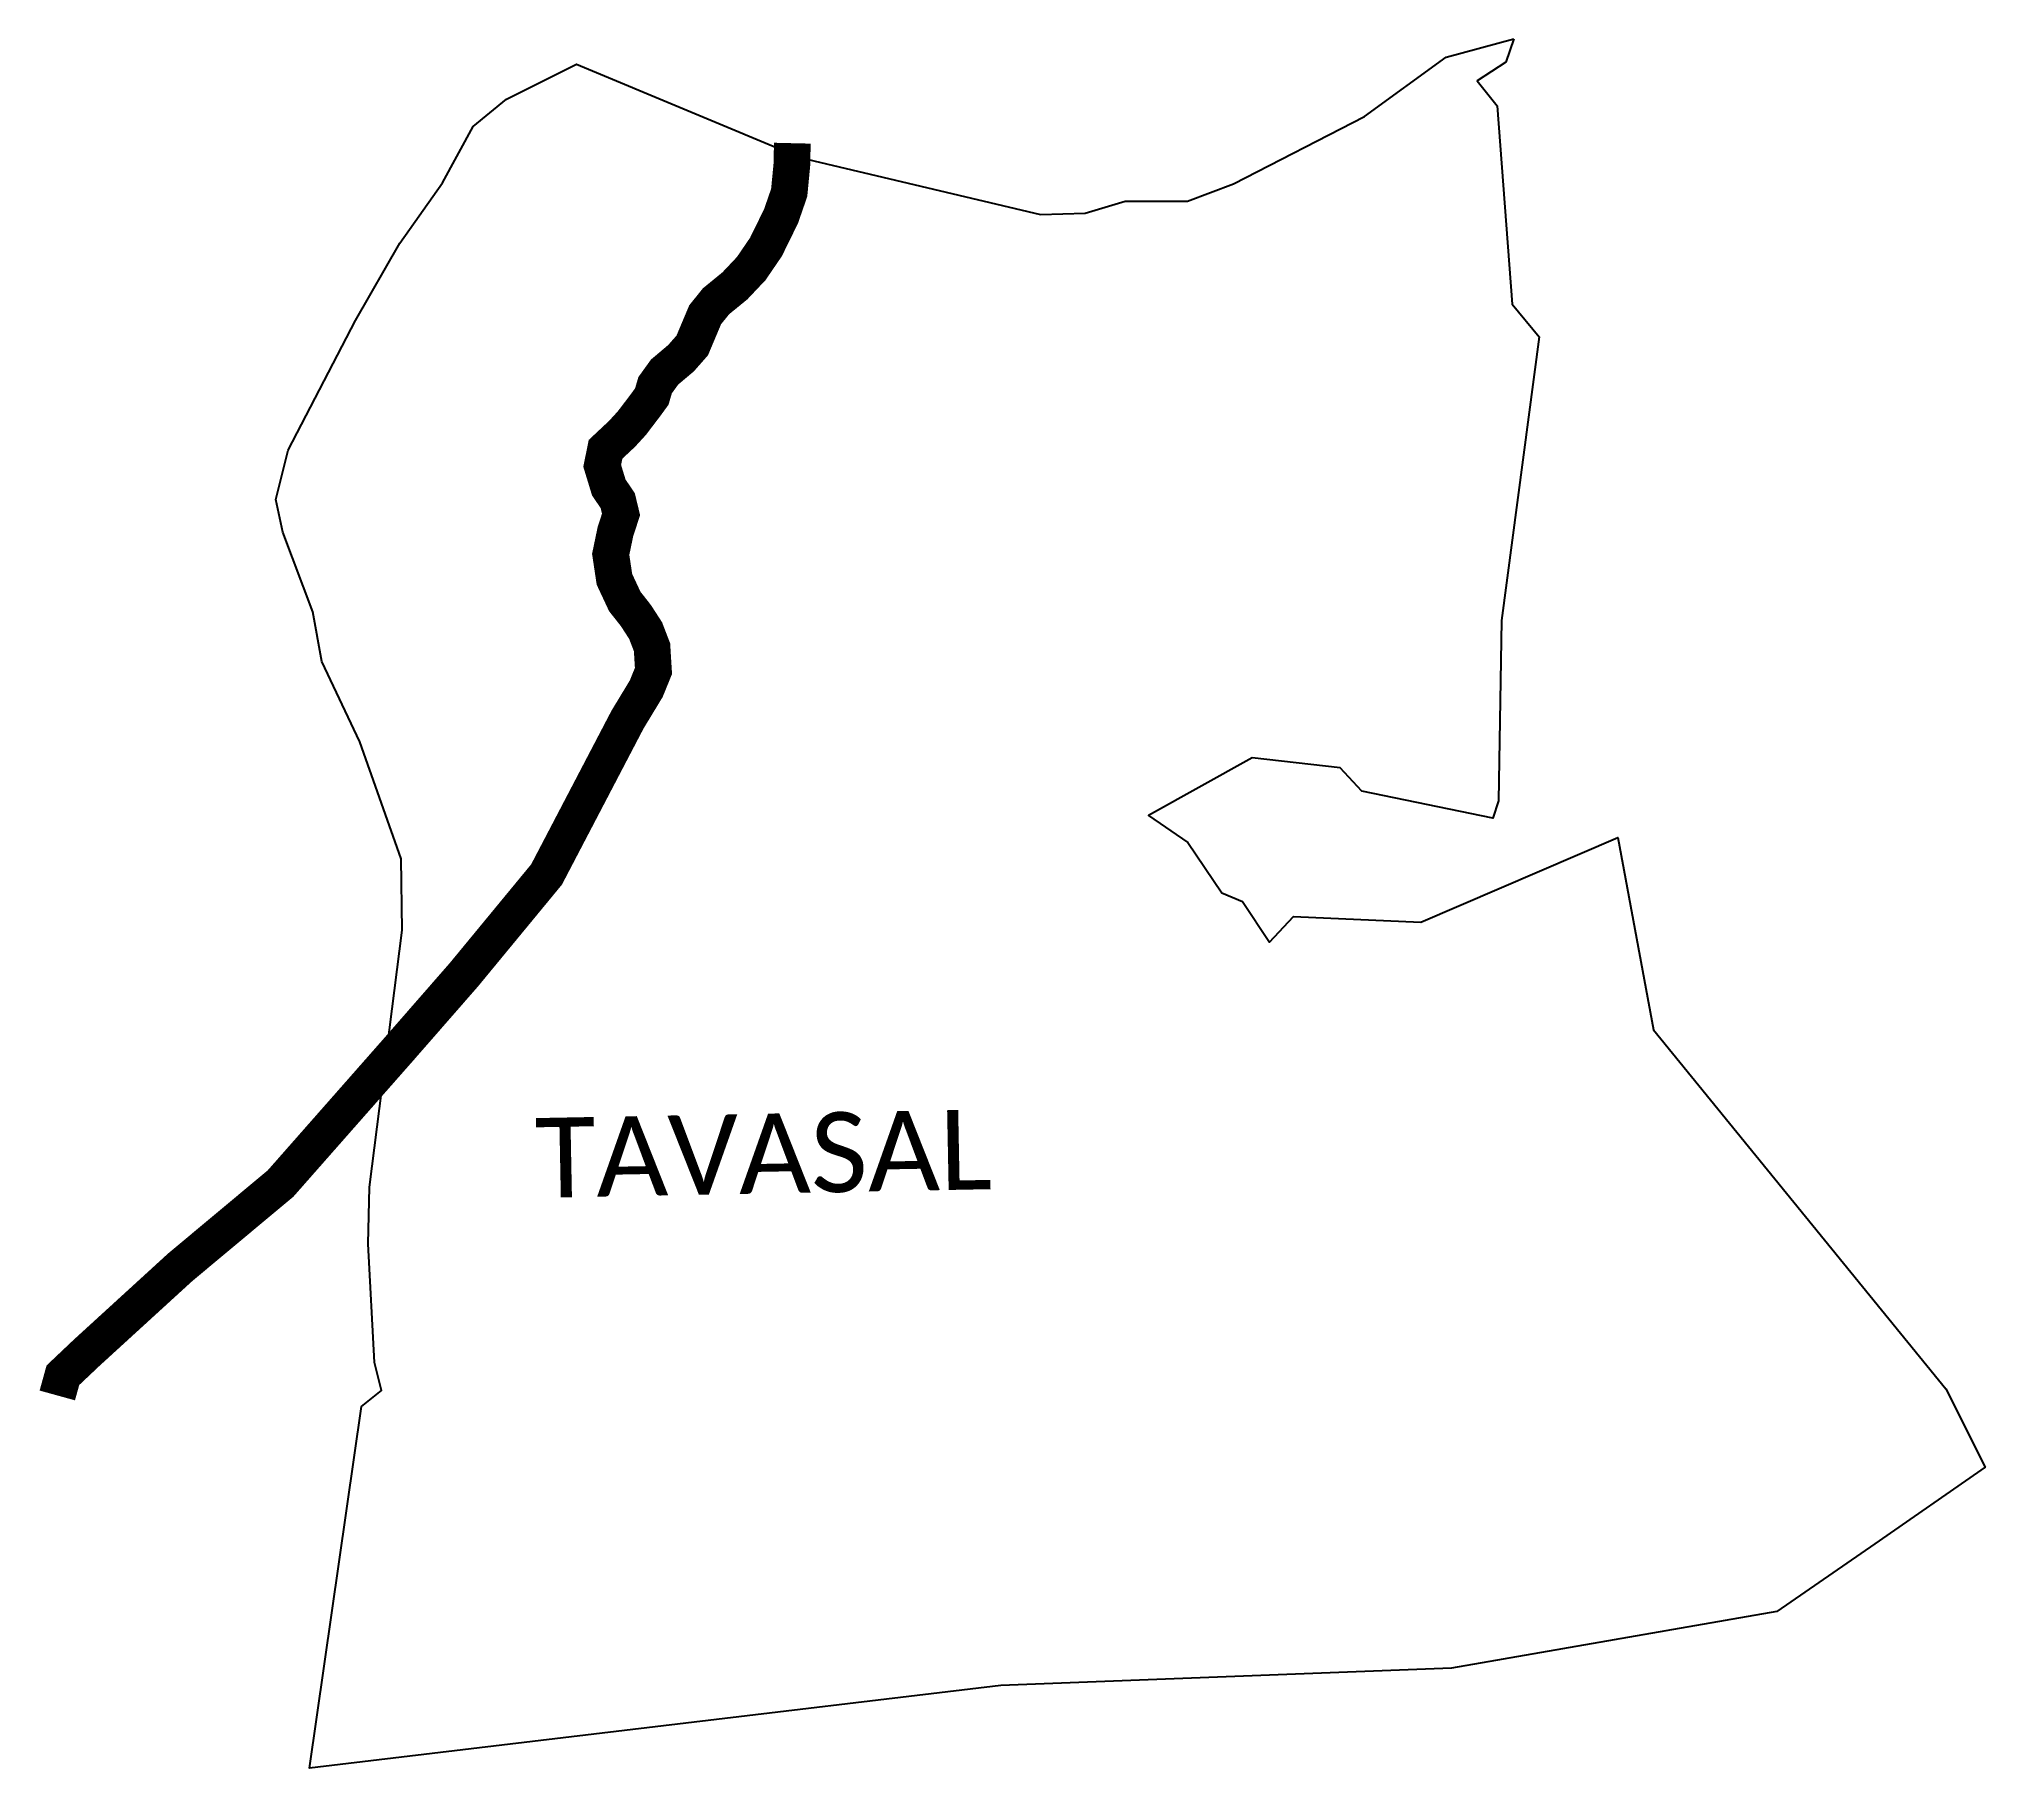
# Model space of a CAD drawing. Header units: metres. Extents: x 312116 to 314767, y 1912286 to 1914642.
import ezdxf

# ---------------------------------------------------------------- set-up
doc = ezdxf.new("R2010")
doc.units = ezdxf.units.M
for name, color, linetype in [('NATURALLY PROTECTED', 3, 'Continuous'), ('village', 3, 'Continuous'), ('VILLAGE NAME', 250, 'Continuous')]:
    doc.layers.add(name, color=color, linetype=linetype)
doc.styles.get("Standard").update_dxf_attribs({"font": 'calibri.ttf'})

msp = doc.modelspace()

# ---------------------------------------------------------------- linework, layer by layer
at = {"layer": 'NATURALLY PROTECTED', "color": 116, "true_color": 0x136734, "const_width": 50, "flags": 128}
msp.add_lwpolyline([(313142.4, 1914499.7), (313141.7, 1914469.8), (313138.1, 1914432.3), (313127, 1914400.2), (313106.5, 1914358.4), (313086.4, 1914328.9), (313064, 1914305.2), (313061.9, 1914303.5), (313038.4, 1914284.3), (313023.6, 1914265.9), (313006, 1914224.1), (312990.8, 1914206.8), (312968.3, 1914187.8), (312955.4, 1914169.9), (312950.9, 1914154.5), (312942.1, 1914142.4), (312923.6, 1914118.1), (312910.3, 1914103.6), (312887.9, 1914082.6), (312883.3, 1914060.1), (312892.3, 1914030.6), (312904.5, 1914012.6), (312909, 1913993.9), (312901.3, 1913970.2), (312894.9, 1913939.4), (312900, 1913905.4), (312914.1, 1913875.2), (312926.6, 1913859.4), (312929.5, 1913855.6), (312942.5, 1913835.5), (312951.2, 1913812.8), (312953.2, 1913780.6), (312943.3, 1913756.3), (312917.8, 1913714.2), (312807.5, 1913503.2), (312694.8, 1913366.5), (312606.5, 1913265.4), (312445.1, 1913082.1), (312308.4, 1912968), (312180.7, 1912851.3), (312148.5, 1912820.8), (312140.9, 1912793.3)], dxfattribs=at)
at = {"layer": 'village', "flags": 128}
msp.add_lwpolyline([(314125.2, 1914641.8), (314114.3, 1914610)], dxfattribs=at)
at = {"layer": 'village', "color": 3, "true_color": 0x00ff00}
for points in [[(313681.3, 1913546.9, 0), (313727.6, 1913478, 0), (313755.5, 1913466.5, 0), (313792.3, 1913411.1, 0), (313825.1, 1913445.8, 0), (313998.9, 1913438, 0), (314266.9, 1913553.4, 0), (314315.9, 1913291.3, 0), (314713.8, 1912802.3, 0), (314767.5, 1912695.6, 0), (314617.1, 1912591.3, 0), (314483.6, 1912498.8, 0), (314040.3, 1912421.8, 0), (313426.3, 1912398.1, 0), (312484.3, 1912285.5, 0), (312555.5, 1912778.1, 0), (312582.5, 1912800, 0), (312573.2, 1912838.4, 0), (312564.6, 1912999.8, 0), (312566.3, 1913077.1, 0), (312610.7, 1913427.5, 0), (312609.2, 1913524.3, 0), (312553.1, 1913684, 0), (312501.5, 1913793.5, 0), (312489.2, 1913861.1, 0), (312448, 1913969.6, 0), (312438.7, 1914014, 0), (312455.6, 1914081.4, 0), (312547, 1914258.3, 0), (312607.8, 1914363.5, 0), (312665.6, 1914445.8, 0), (312707.7, 1914522.4, 0), (312752.8, 1914559.5, 0), (312848.4, 1914607.6, 0), (313154.3, 1914479.9, 0), (313480.5, 1914402.6, 0), (313541.3, 1914404.2, 0), (313595.7, 1914420.9, 0), (313680.6, 1914420.6, 0), (313743.3, 1914444.3, 0), (313921.8, 1914536.1, 0), (314033.3, 1914616.8, 0), (314125.2, 1914641.8, 0)], [(314114.3, 1914610, 0), (314075.6, 1914584.7, 0), (314102.5, 1914550.6, 0), (314123.1, 1914280.4, 0), (314160.1, 1914236, 0), (314108.6, 1913849.4, 0), (314104.3, 1913603.7, 0), (314096.6, 1913579.9, 0), (313918.4, 1913616.6, 0), (313888.8, 1913648.5, 0), (313769.1, 1913662.2, 0), (313627.8, 1913583.4, 0), (313681.3, 1913546.9, 0)]]:
    msp.add_polyline3d(points, dxfattribs=at)

# ---------------------------------------------------------------- texts
at = {"layer": 'VILLAGE NAME', "insert": (312791.1, 1913171.2), "char_height": 108.75, "attachment_point": 1, "rotation": 1.1028}
msp.add_mtext_dynamic_manual_height_columns('TAVASAL', width=1571.314, gutter_width=543.7, heights=[0], dxfattribs=at)

doc.saveas('drawing.dxf')
